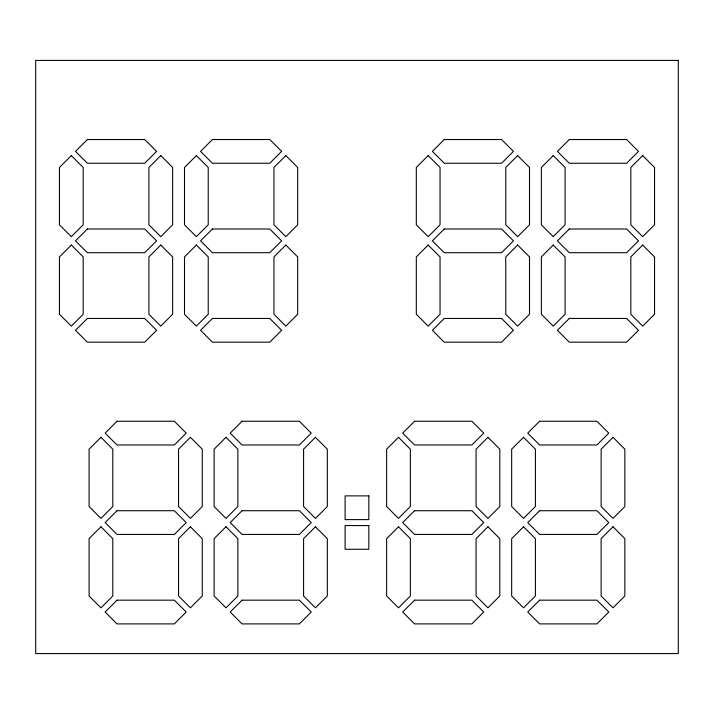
<?xml version="1.0" encoding="UTF-8"?>
<svg xmlns="http://www.w3.org/2000/svg" width="714" height="714" viewBox="0 0 714 714"><rect width="100%" height="100%" fill="white"/><g stroke="black" fill="none" stroke-linecap="round" stroke-linejoin="round"><path stroke-width="1.07" d="M71.32 155.59L59.458 167.451L59.458 224.794L71.32 236.655L83.181 224.794L83.181 167.451L71.32 155.59M87.376 139.533L75.514 151.395L87.376 163.256L144.719 163.256L156.58 151.395L144.719 139.533L87.376 139.533M71.32 245.045L59.458 256.906L59.458 314.249L71.32 326.111L83.181 314.249L83.181 256.906L71.32 245.045M87.376 228.989L75.514 240.85L87.376 252.711L144.719 252.711L156.58 240.85L144.719 228.989L87.376 228.989M160.775 155.59L148.914 167.451L148.914 224.794L160.775 236.655L172.636 224.794L172.636 167.451L160.775 155.59M196.368 155.59L184.498 167.451L184.498 224.794L196.368 236.655L208.229 224.794L208.229 167.451L196.368 155.59M212.424 139.533L200.563 151.395L212.424 163.256L269.758 163.256L281.628 151.395L269.758 139.533L212.424 139.533M87.376 318.444L75.514 330.305L87.376 342.167L144.719 342.167L156.58 330.305L144.719 318.444L87.376 318.444M160.775 245.045L148.914 256.906L148.914 314.249L160.775 326.111L172.636 314.249L172.636 256.906L160.775 245.045M196.368 245.045L184.498 256.906L184.498 314.249L196.368 326.111L208.229 314.249L208.229 256.906L196.368 245.045M212.424 228.989L200.563 240.85L212.424 252.711L269.758 252.711L281.628 240.85L269.758 228.989L212.424 228.989M285.823 155.59L273.953 167.451L273.953 224.794L285.823 236.655L297.684 224.794L297.684 167.451L285.823 155.59M212.424 318.444L200.563 330.305L212.424 342.167L269.758 342.167L281.628 330.305L269.758 318.444L212.424 318.444M285.823 245.045L273.953 256.906L273.953 314.249L285.823 326.111L297.684 314.249L297.684 256.906L285.823 245.045M100.951 437.316L89.089 449.177L89.089 506.521L100.951 518.382L112.812 506.521L112.812 449.177L100.951 437.316M117.007 421.26L105.145 433.121L117.007 444.983L174.35 444.983L186.211 433.121L174.35 421.26L117.007 421.26M428.177 155.59L416.316 167.451L416.316 224.794L428.177 236.655L440.047 224.794L440.047 167.451L428.177 155.59M444.242 139.533L432.372 151.395L444.242 163.256L501.576 163.256L513.437 151.395L501.576 139.533L444.242 139.533M100.951 526.771L89.089 538.633L89.089 595.976L100.951 607.837L112.812 595.976L112.812 538.633L100.951 526.771M117.007 510.715L105.145 522.577L117.007 534.438L174.35 534.438L186.211 522.577L174.35 510.715L117.007 510.715M190.406 437.316L178.545 449.177L178.545 506.521L190.406 518.382L202.267 506.521L202.267 449.177L190.406 437.316M225.99 437.316L214.129 449.177L214.129 506.521L225.99 518.382L237.86 506.521L237.86 449.177L225.99 437.316M242.055 421.26L230.185 433.121L242.055 444.983L299.389 444.983L311.25 433.121L299.389 421.26L242.055 421.26M428.177 245.045L416.316 256.906L416.316 314.249L428.177 326.111L440.047 314.249L440.047 256.906L428.177 245.045M444.242 228.989L432.372 240.85L444.242 252.711L501.576 252.711L513.437 240.85L501.576 228.989L444.242 228.989M517.632 155.59L505.771 167.451L505.771 224.794L517.632 236.655L529.502 224.794L529.502 167.451L517.632 155.59M553.225 155.59L541.364 167.451L541.364 224.794L553.225 236.655L565.086 224.794L565.086 167.451L553.225 155.59M569.281 139.533L557.42 151.395L569.281 163.256L626.624 163.256L638.486 151.395L626.624 139.533L569.281 139.533M117.007 600.171L105.145 612.032L117.007 623.893L174.35 623.893L186.211 612.032L174.35 600.171L117.007 600.171M190.406 526.771L178.545 538.633L178.545 595.976L190.406 607.837L202.267 595.976L202.267 538.633L190.406 526.771M225.99 526.771L214.129 538.633L214.129 595.976L225.99 607.837L237.86 595.976L237.86 538.633L225.99 526.771M242.055 510.715L230.185 522.577L242.055 534.438L299.389 534.438L311.25 522.577L299.389 510.715L242.055 510.715M315.445 437.316L303.584 449.177L303.584 506.521L315.445 518.382L327.315 506.521L327.315 449.177L315.445 437.316M444.242 318.444L432.372 330.305L444.242 342.167L501.576 342.167L513.437 330.305L501.576 318.444L444.242 318.444M517.632 245.045L505.771 256.906L505.771 314.249L517.632 326.111L529.502 314.249L529.502 256.906L517.632 245.045M553.225 245.045L541.364 256.906L541.364 314.249L553.225 326.111L565.086 314.249L565.086 256.906L553.225 245.045M569.281 228.989L557.42 240.85L569.281 252.711L626.624 252.711L638.486 240.85L626.624 228.989L569.281 228.989M642.68 155.59L630.819 167.451L630.819 224.794L642.68 236.655L654.542 224.794L654.542 167.451L642.68 155.59M398.492 437.316L386.631 449.177L386.631 506.521L398.492 518.382L410.354 506.521L410.354 449.177L398.492 437.316M414.548 421.26L402.687 433.121L414.548 444.983L471.892 444.983L483.753 433.121L471.892 421.26L414.548 421.26M242.055 600.171L230.185 612.032L242.055 623.893L299.389 623.893L311.25 612.032L299.389 600.171L242.055 600.171M315.445 526.771L303.584 538.633L303.584 595.976L315.445 607.837L327.315 595.976L327.315 538.633L315.445 526.771M569.281 318.444L557.42 330.305L569.281 342.167L626.624 342.167L638.486 330.305L626.624 318.444L569.281 318.444M642.68 245.045L630.819 256.906L630.819 314.249L642.68 326.111L654.542 314.249L654.542 256.906L642.68 245.045M398.492 526.771L386.631 538.633L386.631 595.976L398.492 607.837L410.354 595.976L410.354 538.633L398.492 526.771M414.548 510.715L402.687 522.577L414.548 534.438L471.892 534.438L483.753 522.577L471.892 510.715L414.548 510.715M487.948 437.316L476.086 449.177L476.086 506.521L487.948 518.382L499.809 506.521L499.809 449.177L487.948 437.316M523.54 437.316L511.67 449.177L511.67 506.521L523.54 518.382L535.402 506.521L535.402 449.177L523.54 437.316M539.597 421.26L527.735 433.121L539.597 444.983L596.94 444.983L608.801 433.121L596.94 421.26L539.597 421.26M414.548 600.171L402.687 612.032L414.548 623.893L471.892 623.893L483.753 612.032L471.892 600.171L414.548 600.171M487.948 526.771L476.086 538.633L476.086 595.976L487.948 607.837L499.809 595.976L499.809 538.633L487.948 526.771M523.54 526.771L511.67 538.633L511.67 595.976L523.54 607.837L535.402 595.976L535.402 538.633L523.54 526.771M539.597 510.715L527.735 522.577L539.597 534.438L596.94 534.438L608.801 522.577L596.94 510.715L539.597 510.715M612.996 437.316L601.126 449.177L601.126 506.521L612.996 518.382L624.857 506.521L624.857 449.177L612.996 437.316M539.597 600.171L527.735 612.032L539.597 623.893L596.94 623.893L608.801 612.032L596.94 600.171L539.597 600.171M612.996 526.771L601.126 538.633L601.126 595.976L612.996 607.837L624.857 595.976L624.857 538.633L612.996 526.771M678.3 60.413L35.7 60.413L35.7 653.587L678.3 653.587L678.3 60.413M368.835 495.882L345.112 495.882L345.112 519.614L368.835 519.614L368.835 495.882M368.835 525.549L345.112 525.549L345.112 549.271L368.835 549.271L368.835 525.549"/></g></svg>
